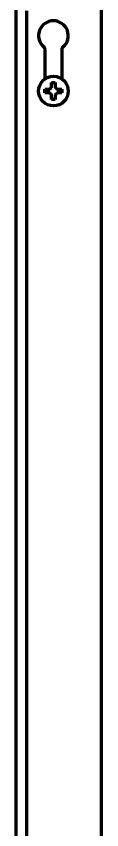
# Model space of a CAD drawing. Header units: inches. Extents: x -3022 to 7311, y 343 to 5680.
# Drawn here: x 6382 to 6405, y 2370.4 to 2590.3 of the extents above; entities that cross this region are included whole.
import ezdxf

# ---------------------------------------------------------------- set-up
doc = ezdxf.new("R2010")
doc.units = ezdxf.units.IN

msp = doc.modelspace()

# ---------------------------------------------------------------- linework, layer by layer
at = {"linetype": 'Continuous', "lineweight": 70}
for p, q in [((6381.97, 2257.29), (6381.97, 3908.81)), ((6404.97, 2278.29), (6404.97, 2595.89)), ((6384.77, 2283.09), (6384.77, 2591.79)), ((6389.72, 2573.4), (6389.72, 2581.29)), ((6394.22, 2581.29), (6394.22, 2573.4)), ((6389.67, 2570.09), (6389.67, 2570.59)), ((6394.27, 2570.59), (6394.27, 2570.09)), ((6389.67, 2569.59), (6389.67, 2570.09)), ((6394.27, 2570.09), (6394.27, 2569.59))]:
    msp.add_line(p, q, dxfattribs=at)
msp.add_circle((6391.97, 2570.09), 4, dxfattribs=at)
for centre, radius, start, end in [((6391.97, 2585.09), 4, 310.5416, 229.4584), ((6388.72, 2581.29), 1, 0, 49.4584), ((6395.22, 2581.29), 1, 130.5416, 180)]:
    msp.add_arc(centre, radius, start, end, dxfattribs=at)
for points in [[(6389.67, 2570.59), (6389.88, 2570.59), (6390.09, 2570.59), (6390.41, 2570.59), (6390.52, 2570.59), (6390.75, 2570.59), (6390.86, 2570.59), (6390.97, 2570.59)], [(6392.47, 2572.39), (6392.47, 2572.19), (6392.47, 2571.98), (6392.47, 2571.65), (6392.47, 2571.54), (6392.47, 2571.32), (6392.47, 2571.21), (6392.47, 2571.09)], [(6391.47, 2567.79), (6391.47, 2567.99), (6391.47, 2568.2), (6391.47, 2568.53), (6391.47, 2568.64), (6391.47, 2568.86), (6391.47, 2568.98), (6391.47, 2569.09)], [(6394.27, 2569.59), (6394.07, 2569.59), (6393.86, 2569.59), (6393.54, 2569.59), (6393.43, 2569.59), (6393.2, 2569.59), (6393.09, 2569.59), (6392.97, 2569.59)]]:
    msp.add_open_spline(points, degree=3, knots=[0, 0, 0, 0, 0.5, 0.5, 0.75, 0.75, 1, 1, 1, 1], dxfattribs=at)
for points in [[(6390.97, 2570.59), (6391, 2570.62), (6391.05, 2570.66), (6391.12, 2570.73), (6391.19, 2570.81), (6391.26, 2570.88), (6391.33, 2570.95), (6391.4, 2571.02), (6391.45, 2571.07), (6391.47, 2571.09)], [(6391.47, 2571.09), (6391.47, 2571.15), (6391.47, 2571.25), (6391.47, 2571.42), (6391.47, 2571.57), (6391.47, 2571.73), (6391.47, 2571.88), (6391.47, 2572.04), (6391.47, 2572.2), (6391.47, 2572.33), (6391.47, 2572.39)], [(6391.47, 2572.39), (6391.64, 2572.39), (6391.97, 2572.39), (6392.31, 2572.39), (6392.47, 2572.39)], [(6392.47, 2571.09), (6392.5, 2571.07), (6392.55, 2571.01), (6392.63, 2570.94), (6392.7, 2570.87), (6392.77, 2570.8), (6392.84, 2570.73), (6392.9, 2570.66), (6392.95, 2570.61), (6392.97, 2570.59)], [(6392.97, 2570.59), (6393.03, 2570.59), (6393.14, 2570.59), (6393.3, 2570.59), (6393.46, 2570.59), (6393.61, 2570.59), (6393.76, 2570.59), (6393.92, 2570.59), (6394.09, 2570.59), (6394.21, 2570.59), (6394.27, 2570.59)], [(6390.97, 2569.59), (6390.92, 2569.59), (6390.81, 2569.59), (6390.65, 2569.59), (6390.49, 2569.59), (6390.34, 2569.59), (6390.18, 2569.59), (6390.03, 2569.59), (6389.86, 2569.59), (6389.74, 2569.59), (6389.67, 2569.59)], [(6391.47, 2569.09), (6391.45, 2569.12), (6391.4, 2569.17), (6391.32, 2569.24), (6391.25, 2569.31), (6391.18, 2569.38), (6391.11, 2569.45), (6391.04, 2569.52), (6391, 2569.57), (6390.97, 2569.59)], [(6392.97, 2569.59), (6392.95, 2569.57), (6392.9, 2569.52), (6392.83, 2569.45), (6392.76, 2569.38), (6392.69, 2569.31), (6392.62, 2569.23), (6392.55, 2569.16), (6392.5, 2569.12), (6392.47, 2569.09)], [(6392.47, 2569.09), (6392.47, 2569.04), (6392.47, 2568.93), (6392.47, 2568.77), (6392.47, 2568.61), (6392.47, 2568.45), (6392.47, 2568.3), (6392.47, 2568.15), (6392.47, 2567.98), (6392.47, 2567.86), (6392.47, 2567.79)], [(6392.47, 2567.79), (6392.31, 2567.79), (6391.97, 2567.79), (6391.64, 2567.79), (6391.47, 2567.79)]]:
    msp.add_open_spline(points, degree=3, dxfattribs=at)

doc.saveas('drawing.dxf')
